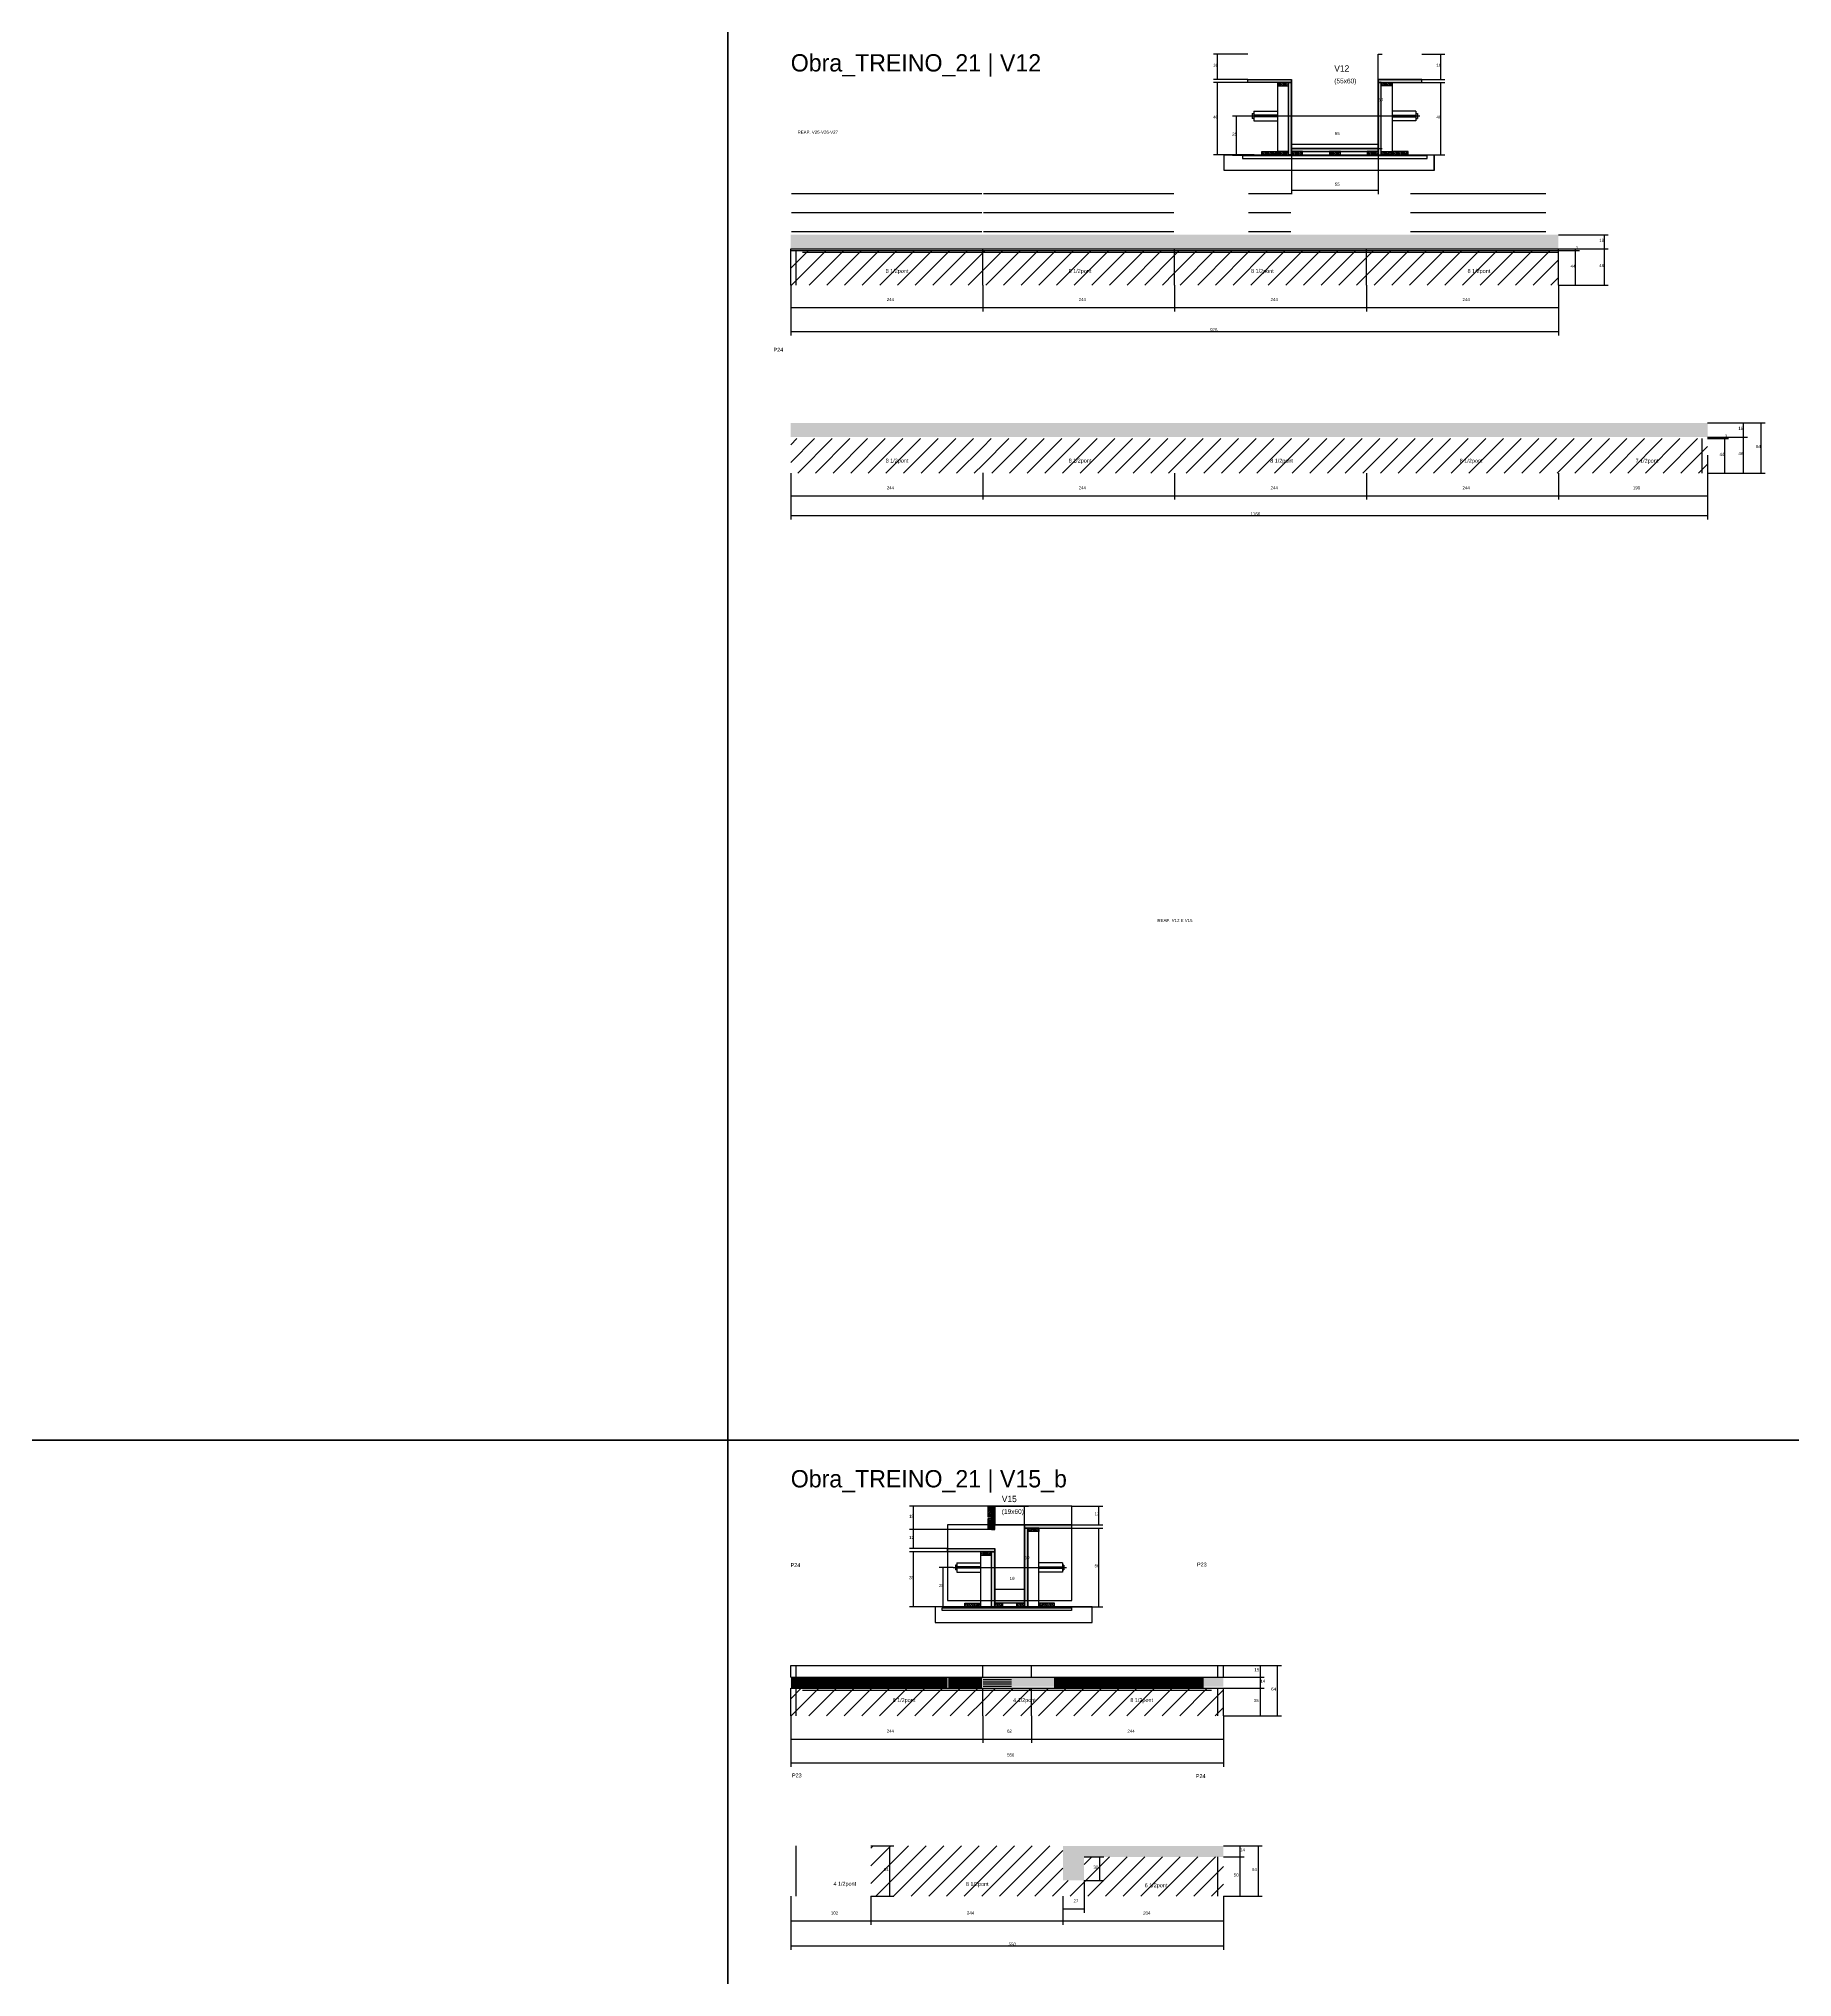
# Model space of a CAD drawing. Header units: metres. Extents: x -41 to 34840, y -36000 to 1848.
# Drawn here: x 10724 to 12953, y -22283 to -19818 of the extents above; entities that cross this region are included whole.
import ezdxf

# ---------------------------------------------------------------- set-up
doc = ezdxf.new("R2010")
doc.units = ezdxf.units.M
for name, color, linetype in [('barrote', 126, 'Continuous'), ('CELL_BORDER', 8, 'Continuous'), ('CONCRETO', 251, 'Continuous'), ('COTA', 4, 'Continuous'), ('Cota Seção (2x)', 4, 'Continuous'), ('detalhes', 7, 'Continuous'), ('Hachura', 253, 'Continuous'), ('LABEL_ID', 3, 'Continuous'), ('Madeira', 126, 'Continuous'), ('NOMENCLATURA', 7, 'Continuous'), ('Painéis', 200, 'Continuous'), ('PONTALETE', 2, 'Continuous'), ('SARR_2.2x7', 40, 'Continuous'), ('SCO-___-LAJ', 4, 'Continuous'), ('TENSOR', 2, 'Continuous'), ('Texto Seção', 7, 'Continuous')]:
    doc.layers.add(name, color=color, linetype=linetype)

msp = doc.modelspace()

# ---------------------------------------------------------------- hatches: boundary and pattern name
at = {"layer": 'COTA'}
h = msp.add_hatch(dxfattribs=at)
h.set_pattern_fill('AR-CONC', scale=0.03)
h.paths.add_polyline_path([(12168, -20085.6), (12656, -20085.6), (12656, -20067.6), (11680, -20067.6), (11680, -20085.6)])
h = msp.add_hatch(dxfattribs=at)
h.set_pattern_fill('AR-CONC', scale=0.03)
h.paths.add_polyline_path([(12168, -20324.7), (12845.5, -20324.7), (12845.5, -20306.7), (11680, -20306.7), (11680, -20324.7)])
h = msp.add_hatch(dxfattribs=at)
h.set_pattern_fill('AR-CONC', scale=0.03)
h.paths.add_polyline_path([(11680, -21901.4), (11680, -21913.4), (12230, -21913.4), (12230, -21901.4)])
h = msp.add_hatch(dxfattribs=at)
h.set_pattern_fill('AR-CONC', scale=0.03)
h.paths.add_polyline_path([(12053, -22129.7), (12230, -22129.7), (12230, -22115.7), (12026, -22115.7), (12026, -22159.7), (12053, -22159.7)])
at = {"layer": 'Hachura'}
h = msp.add_hatch(color=8, dxfattribs=at)
h.dxf.hatch_style = 1
h.paths.add_polyline_path([(12261.1, -19874), (12261.1, -19870), (12261.1, -19870), (12316.7, -19870), (12316.7, -19870), (12316.7, -19874), (12316.7, -19874), (12261.1, -19874)])
h = msp.add_hatch(dxfattribs=at)
h.set_pattern_fill('ANSI31', scale=0.5)
h.paths.add_polyline_path([(12312.7, -19878.4), (12312.7, -19874), (12312.7, -19874), (12298.7, -19874), (12298.7, -19874), (12298.7, -19878.4), (12298.7, -19878.4), (12312.7, -19878.4)])
h = msp.add_hatch(color=8, dxfattribs=at)
h.dxf.hatch_style = 1
h.paths.add_polyline_path([(12312.7, -19870), (12316.7, -19870), (12316.7, -19870), (12316.7, -19966), (12316.7, -19966), (12312.7, -19966), (12312.7, -19966), (12312.7, -19870)])
h = msp.add_hatch(color=8, dxfattribs=at)
h.dxf.hatch_style = 1
h.paths.add_polyline_path([(12430.7, -19870), (12426.7, -19870), (12426.7, -19870), (12426.7, -19966), (12426.7, -19966), (12430.7, -19966), (12430.7, -19966), (12430.7, -19870)])
h = msp.add_hatch(color=8, dxfattribs=at)
h.dxf.hatch_style = 1
h.paths.add_polyline_path([(12482.3, -19874), (12482.3, -19870), (12482.3, -19870), (12426.7, -19870), (12426.7, -19870), (12426.7, -19874), (12426.7, -19874), (12482.3, -19874)])
h = msp.add_hatch(dxfattribs=at)
h.set_pattern_fill('ANSI31', scale=0.5)
h.paths.add_polyline_path([(12430.7, -19878.4), (12430.7, -19874), (12430.7, -19874), (12444.7, -19874), (12444.7, -19874), (12444.7, -19878.4), (12444.7, -19878.4), (12430.7, -19878.4)])
h = msp.add_hatch(color=8, dxfattribs=at)
h.dxf.hatch_style = 1
h.paths.add_polyline_path([(12426.7, -19961.6), (12426.7, -19958), (12426.7, -19958), (12316.7, -19958), (12316.7, -19958), (12316.7, -19961.6), (12316.7, -19961.6), (12426.7, -19961.6)])
h = msp.add_hatch(dxfattribs=at)
h.set_pattern_fill('ANSI31', scale=0.5)
h.paths.add_polyline_path([(12278.7, -19966), (12278.7, -19961.6), (12278.7, -19961.6), (12298.7, -19961.6), (12298.7, -19961.6), (12298.7, -19966), (12298.7, -19966), (12278.7, -19966)])
h = msp.add_hatch(dxfattribs=at)
h.set_pattern_fill('ANSI31', scale=0.5)
h.paths.add_polyline_path([(12312.7, -19966), (12312.7, -19961.6), (12312.7, -19961.6), (12298.7, -19961.6), (12298.7, -19961.6), (12298.7, -19966), (12298.7, -19966), (12312.7, -19966)])
h = msp.add_hatch(dxfattribs=at)
h.set_pattern_fill('ANSI31', scale=0.5)
h.paths.add_polyline_path([(12330.7, -19966), (12330.7, -19961.6), (12330.7, -19961.6), (12316.7, -19961.6), (12316.7, -19961.6), (12316.7, -19966), (12316.7, -19966), (12330.7, -19966)])
h = msp.add_hatch(dxfattribs=at)
h.set_pattern_fill('ANSI31', scale=0.5)
h.paths.add_polyline_path([(12378.7, -19966), (12378.7, -19961.6), (12378.7, -19961.6), (12364.7, -19961.6), (12364.7, -19961.6), (12364.7, -19966), (12364.7, -19966), (12378.7, -19966)])
h = msp.add_hatch(dxfattribs=at)
h.set_pattern_fill('ANSI31', scale=0.5)
h.paths.add_polyline_path([(12426.7, -19966), (12426.7, -19961.6), (12426.7, -19961.6), (12412.7, -19961.6), (12412.7, -19961.6), (12412.7, -19966), (12412.7, -19966), (12426.7, -19966)])
h = msp.add_hatch(dxfattribs=at)
h.set_pattern_fill('ANSI31', scale=0.5)
h.paths.add_polyline_path([(12430.7, -19966), (12430.7, -19961.6), (12430.7, -19961.6), (12444.7, -19961.6), (12444.7, -19961.6), (12444.7, -19966), (12444.7, -19966), (12430.7, -19966)])
h = msp.add_hatch(dxfattribs=at)
h.set_pattern_fill('ANSI31', scale=0.5)
h.paths.add_polyline_path([(12464.7, -19966), (12464.7, -19961.6), (12464.7, -19961.6), (12444.7, -19961.6), (12444.7, -19961.6), (12444.7, -19966), (12444.7, -19966), (12464.7, -19966)])
h = msp.add_hatch(dxfattribs=at)
h.set_pattern_fill('ANSI31', scale=5)
h.paths.add_polyline_path([(11924, -20131.6), (11924, -20087.6), (11680, -20087.6), (11680, -20131.6)])
h = msp.add_hatch(dxfattribs=at)
h.set_pattern_fill('ANSI31', scale=5)
h.paths.add_polyline_path([(12168, -20131.6), (12168, -20087.6), (11924, -20087.6), (11924, -20131.6)])
h = msp.add_hatch(dxfattribs=at)
h.set_pattern_fill('ANSI31', scale=5)
h.paths.add_polyline_path([(12412, -20131.6), (12412, -20087.6), (12168, -20087.6), (12168, -20131.6)])
h = msp.add_hatch(dxfattribs=at)
h.set_pattern_fill('ANSI31', scale=5)
h.paths.add_polyline_path([(12656, -20131.6), (12656, -20087.6), (12412, -20087.6), (12412, -20131.6)])
h = msp.add_hatch(dxfattribs=at)
h.set_pattern_fill('ANSI31', scale=5)
h.paths.add_polyline_path([(11680, -20326.7), (11680, -20370.7), (11924, -20370.7), (11924, -20326.7)])
h = msp.add_hatch(dxfattribs=at)
h.set_pattern_fill('ANSI31', scale=5)
h.paths.add_polyline_path([(11924, -20326.7), (11924, -20370.7), (12168, -20370.7), (12168, -20326.7)])
h = msp.add_hatch(dxfattribs=at)
h.set_pattern_fill('ANSI31', scale=5)
h.paths.add_polyline_path([(12168, -20326.7), (12168, -20370.7), (12412, -20370.7), (12412, -20326.7)])
h = msp.add_hatch(dxfattribs=at)
h.set_pattern_fill('ANSI31', scale=5)
h.paths.add_polyline_path([(12412, -20326.7), (12412, -20370.7), (12656, -20370.7), (12656, -20326.7)])
h = msp.add_hatch(dxfattribs=at)
h.set_pattern_fill('ANSI31', scale=5)
h.paths.add_polyline_path([(12845.5, -20370.7), (12845.5, -20326.7), (12656, -20326.7), (12656, -20370.7)])
h = msp.add_hatch(dxfattribs=at)
h.set_pattern_fill('ANSI31', scale=0.5)
h.paths.add_polyline_path([(11935.3, -21697.7), (11930.9, -21697.7), (11930.9, -21697.7), (11930.9, -21683.7), (11930.9, -21683.7), (11935.3, -21683.7), (11935.3, -21683.7), (11935.3, -21697.7)])
h = msp.add_hatch(color=8, dxfattribs=at)
h.dxf.hatch_style = 1
h.paths.add_polyline_path([(11939.3, -21683.7), (11935.3, -21683.7), (11935.3, -21683.7), (11935.3, -21713.7), (11935.3, -21713.7), (11939.3, -21713.7), (11939.3, -21713.7), (11939.3, -21683.7)])
h = msp.add_hatch(dxfattribs=at)
h.set_pattern_fill('ANSI31', scale=0.5)
h.paths.add_polyline_path([(11935.3, -21713.7), (11930.9, -21713.7), (11930.9, -21713.7), (11930.9, -21699.7), (11930.9, -21699.7), (11935.3, -21699.7), (11935.3, -21699.7), (11935.3, -21713.7)])
h = msp.add_hatch(color=8, dxfattribs=at)
h.dxf.hatch_style = 1
h.paths.add_polyline_path([(12037.3, -21711.7), (12037.3, -21707.7), (12037.3, -21707.7), (11977.3, -21707.7), (11977.3, -21707.7), (11977.3, -21711.7), (11977.3, -21711.7), (12037.3, -21711.7)])
h = msp.add_hatch(color=8, dxfattribs=at)
h.dxf.hatch_style = 1
h.paths.add_polyline_path([(11981.3, -21711.7), (11977.3, -21711.7), (11977.3, -21711.7), (11977.3, -21811.7), (11977.3, -21811.7), (11981.3, -21811.7), (11981.3, -21811.7), (11981.3, -21711.7)])
h = msp.add_hatch(dxfattribs=at)
h.set_pattern_fill('ANSI31', scale=0.5)
h.paths.add_polyline_path([(11995.3, -21711.7), (11995.3, -21716.1), (11995.3, -21716.1), (11981.3, -21716.1), (11981.3, -21716.1), (11981.3, -21711.7), (11981.3, -21711.7), (11995.3, -21711.7)])
h = msp.add_hatch(color=8, dxfattribs=at)
h.dxf.hatch_style = 1
h.paths.add_polyline_path([(11879.3, -21741.7), (11879.3, -21737.7), (11879.3, -21737.7), (11939.3, -21737.7), (11939.3, -21737.7), (11939.3, -21741.7), (11939.3, -21741.7), (11879.3, -21741.7)])
h = msp.add_hatch(dxfattribs=at)
h.set_pattern_fill('ANSI31', scale=0.5)
h.paths.add_polyline_path([(11921.3, -21741.7), (11921.3, -21746.1), (11921.3, -21746.1), (11935.3, -21746.1), (11935.3, -21746.1), (11935.3, -21741.7), (11935.3, -21741.7), (11921.3, -21741.7)])
h = msp.add_hatch(color=8, dxfattribs=at)
h.dxf.hatch_style = 1
h.paths.add_polyline_path([(11935.3, -21741.7), (11939.3, -21741.7), (11939.3, -21741.7), (11939.3, -21811.7), (11939.3, -21811.7), (11935.3, -21811.7), (11935.3, -21811.7), (11935.3, -21741.7)])
h = msp.add_hatch(dxfattribs=at)
h.set_pattern_fill('ANSI31', scale=0.5)
h.paths.add_polyline_path([(11901.3, -21811.7), (11901.3, -21807.3), (11901.3, -21807.3), (11921.3, -21807.3), (11921.3, -21807.3), (11921.3, -21811.7), (11921.3, -21811.7), (11901.3, -21811.7)])
h = msp.add_hatch(color=8, dxfattribs=at)
h.dxf.hatch_style = 1
h.paths.add_polyline_path([(11939.3, -21807.3), (11939.3, -21803.7), (11939.3, -21803.7), (11977.3, -21803.7), (11977.3, -21803.7), (11977.3, -21807.3), (11977.3, -21807.3), (11939.3, -21807.3)])
h = msp.add_hatch(dxfattribs=at)
h.set_pattern_fill('ANSI31', scale=0.5)
h.paths.add_polyline_path([(11939.3, -21811.7), (11939.3, -21807.3), (11939.3, -21807.3), (11949.3, -21807.3), (11949.3, -21807.3), (11949.3, -21811.7), (11949.3, -21811.7), (11939.3, -21811.7)])
h = msp.add_hatch(dxfattribs=at)
h.set_pattern_fill('ANSI31', scale=0.5)
h.paths.add_polyline_path([(11967.3, -21811.7), (11967.3, -21807.3), (11967.3, -21807.3), (11977.3, -21807.3), (11977.3, -21807.3), (11977.3, -21811.7), (11977.3, -21811.7), (11967.3, -21811.7)])
h = msp.add_hatch(dxfattribs=at)
h.set_pattern_fill('ANSI31', scale=0.5)
h.paths.add_polyline_path([(12015.3, -21811.7), (12015.3, -21807.3), (12015.3, -21807.3), (11995.3, -21807.3), (11995.3, -21807.3), (11995.3, -21811.7), (11995.3, -21811.7), (12015.3, -21811.7)])
h = msp.add_hatch(dxfattribs=at)
h.set_pattern_fill('ANSI31', scale=5)
h.paths.add_polyline_path([(11680, -21915.4), (11680, -21950.4), (11924, -21950.4), (11924, -21915.4)])
h = msp.add_hatch(dxfattribs=at)
h.set_pattern_fill('ANSI31', scale=5)
h.paths.add_polyline_path([(11986, -21950.4), (11986, -21915.4), (11924, -21915.4), (11924, -21950.4)])
h = msp.add_hatch(dxfattribs=at)
h.set_pattern_fill('ANSI31', scale=5)
h.paths.add_polyline_path([(12230, -21950.4), (12230, -21915.4), (11986, -21915.4), (11986, -21950.4)])
h = msp.add_hatch(dxfattribs=at)
h.set_pattern_fill('ANSI31', scale=5)
h.paths.add_polyline_path([(12026, -22179.7), (12026, -22115.7), (11782, -22115.7), (11782, -22179.7)])
h = msp.add_hatch(dxfattribs=at)
h.set_pattern_fill('ANSI31', scale=5)
h.paths.add_polyline_path([(12053, -22129.7), (12053, -22159.7), (12026, -22159.7), (12026, -22179.7), (12230, -22179.7), (12230, -22129.7)])

# ---------------------------------------------------------------- linework, layer by layer
for p, q in [((12268.7, -19910.6), (12268.7, -19922.6)), ((12268.7, -19910.6), (12298.7, -19910.6)), ((12474.7, -19910.6), (12444.7, -19910.6)), ((12474.7, -19910.6), (12474.7, -19922.6)), ((12266.7, -19913.6), (12266.7, -19919.6)), ((12266.7, -19913.6), (12268.7, -19913.6)), ((12268.7, -19919.6), (12266.7, -19919.6)), ((12298.7, -19915.6), (12268.7, -19915.6)), ((12298.7, -19917.6), (12268.7, -19917.6)), ((12268.7, -19922.6), (12298.7, -19922.6)), ((12444.7, -19915.6), (12474.7, -19915.6)), ((12444.7, -19917.6), (12474.7, -19917.6)), ((12474.7, -19922.6), (12444.7, -19922.6)), ((12474.7, -19913.6), (12476.7, -19913.6)), ((12474.7, -19919.6), (12476.7, -19919.6)), ((12476.7, -19913.6), (12476.7, -19919.6)), ((11889.3, -21758.8), (11889.3, -21764.8)), ((11891.3, -21758.8), (11889.3, -21758.8)), ((11891.3, -21755.8), (11891.3, -21767.8)), ((11891.3, -21755.8), (11921.3, -21755.8)), ((12025.3, -21755.8), (11995.3, -21755.8)), ((12025.3, -21755.8), (12025.3, -21767.8)), ((12027.3, -21758.8), (12025.3, -21758.8)), ((12027.3, -21758.8), (12027.3, -21764.8)), ((11891.3, -21764.8), (11889.3, -21764.8)), ((11921.3, -21760.8), (11891.3, -21760.8)), ((11921.3, -21762.8), (11891.3, -21762.8)), ((11891.3, -21767.8), (11921.3, -21767.8)), ((11995.3, -21760.8), (12025.3, -21760.8)), ((11995.3, -21762.8), (12025.3, -21762.8)), ((12025.3, -21767.8), (11995.3, -21767.8)), ((12025.3, -21764.8), (12027.3, -21764.8))]:
    msp.add_line(p, q)
at = {"layer": 'barrote'}
for points in [[(12498.1, -19986), (12231, -19986), (12231, -19966), (12498.1, -19966)], [(11863.4, -21831.7), (12063, -21831.7), (12063, -21811.7), (11863.4, -21811.7)]]:
    msp.add_lwpolyline(points, close=True, dxfattribs=at)
at = {"layer": 'CELL_BORDER'}
for points in [[(8700, -21600), (11600, -21600), (11600, -19800), (8700, -19800)], [(11600, -21600), (14500, -21600), (14500, -19800), (11600, -19800)], [(8700, -23400), (11600, -23400), (11600, -21600), (8700, -21600)], [(11600, -23400), (14500, -23400), (14500, -21600), (11600, -21600)]]:
    msp.add_lwpolyline(points, close=True, dxfattribs=at)
at = {"layer": 'CONCRETO'}
for points in [[(12037.3, -21707.7), (12037.3, -21683.7), (11939.3, -21683.7)], [(11939.3, -21713.7), (11879.3, -21713.7), (11879.3, -21737.7), (11939.3, -21737.7), (11939.3, -21803.7), (11977.3, -21803.7), (11977.3, -21717.7), (11977.3, -21707.7), (12037.3, -21707.7)]]:
    msp.add_lwpolyline(points, dxfattribs=at)
for points in [[(11939.3, -21707.7), (12037.3, -21707.7), (12037.3, -21683.7), (11939.3, -21683.7)], [(11879.3, -21803.7), (12037.3, -21803.7), (12037.3, -21707.7), (11879.3, -21707.7)]]:
    msp.add_lwpolyline(points, close=True, dxfattribs=at)
at = {"layer": 'COTA'}
for p, q in [((12261.1, -19838), (12217.4, -19838)), ((12222.4, -19870), (12222.4, -19838)), ((12482.3, -19838), (12511.3, -19838)), ((12506.3, -19870), (12506.3, -19838)), ((12261.1, -19870), (12217.4, -19870)), ((12261.1, -19874), (12217.4, -19874)), ((12222.4, -19966), (12222.4, -19874)), ((12482.3, -19870), (12511.3, -19870)), ((12482.3, -19874), (12511.3, -19874)), ((12506.3, -19966), (12506.3, -19874)), ((12263.4, -19916.6), (12241.6, -19916.6)), ((12246.6, -19966.7), (12246.6, -19916.6)), ((12269.1, -19966), (12217.4, -19966)), ((12276.2, -19966.7), (12241.6, -19966.7)), ((12316.7, -19966), (12316.7, -20015.8)), ((12426.7, -19966), (12426.7, -20015.8)), ((12464.7, -19966), (12511.3, -19966)), ((12316.7, -20010.8), (12426.7, -20010.8)), ((12656, -20067.6), (12719.3, -20067.6)), ((12714.3, -20085.6), (12714.3, -20067.6)), ((12656, -20085.6), (12719.3, -20085.6)), ((12656, -20085.6), (12719.3, -20085.6)), ((12656, -20085.6), (12682.8, -20085.6)), ((12656, -20087.6), (12682.8, -20087.6)), ((12656, -20087.6), (12682.8, -20087.6)), ((12677.8, -20087.6), (12677.8, -20085.6)), ((12677.8, -20131.6), (12677.8, -20087.6)), ((12714.3, -20131.6), (12714.3, -20085.6)), ((11680, -20131.6), (11680, -20165)), ((11680, -20131.6), (11680, -20195.5)), ((11924, -20131.6), (11924, -20165)), ((11924, -20131.6), (11924, -20165)), ((12168, -20131.6), (12168, -20165)), ((12168, -20131.6), (12168, -20165)), ((12412, -20131.6), (12412, -20165)), ((12412, -20131.6), (12412, -20165)), ((12656, -20131.6), (12656, -20195.5)), ((12656, -20131.6), (12656, -20165)), ((12656, -20131.6), (12719.3, -20131.6)), ((12656, -20131.6), (12682.8, -20131.6)), ((11680, -20160), (11924, -20160)), ((11924, -20160), (12168, -20160)), ((12168, -20160), (12412, -20160)), ((12412, -20160), (12656, -20160)), ((11680, -20190.5), (12656, -20190.5)), ((12845.5, -20306.7), (12896.2, -20306.7)), ((12845.5, -20306.7), (12918.7, -20306.7)), ((12845.5, -20324.7), (12896.2, -20324.7)), ((12845.5, -20324.7), (12896.2, -20324.7)), ((12845.5, -20324.7), (12872.3, -20324.7)), ((12845.5, -20326.7), (12872.3, -20326.7)), ((12845.5, -20326.7), (12872.3, -20326.7)), ((12867.3, -20326.7), (12867.3, -20324.7)), ((12867.3, -20370.7), (12867.3, -20326.7)), ((12891.2, -20324.7), (12891.2, -20306.7)), ((12891.2, -20370.7), (12891.2, -20324.7)), ((12913.7, -20370.7), (12913.7, -20306.7)), ((12845.5, -20347.7), (12845.5, -20429.4)), ((11680, -20370.7), (11680, -20404.3)), ((11680, -20370.7), (11680, -20429.4)), ((11924, -20370.2), (11924, -20404.3)), ((11924, -20370.2), (11924, -20404.3)), ((12168, -20370.7), (12168, -20404.3)), ((12168, -20370.7), (12168, -20404.3)), ((12412, -20370.7), (12412, -20404.3)), ((12412, -20370.7), (12412, -20404.3)), ((12656, -20370.7), (12656, -20404.3)), ((12656, -20370.7), (12656, -20404.3)), ((12845.5, -20370.7), (12896.2, -20370.7)), ((12845.5, -20370.7), (12918.7, -20370.7)), ((12845.5, -20370.7), (12845.5, -20404.3)), ((12845.5, -20370.7), (12872.3, -20370.7)), ((11680, -20399.3), (11924, -20399.3)), ((11924, -20399.3), (12168, -20399.3)), ((12168, -20399.3), (12412, -20399.3)), ((12412, -20399.3), (12656, -20399.3)), ((12656, -20399.3), (12845.5, -20399.3)), ((11680, -20424.4), (12845.5, -20424.4)), ((11935.3, -21683.7), (11830.9, -21683.7)), ((11835.9, -21713.7), (11835.9, -21683.7)), ((12037.3, -21683.7), (12076.7, -21683.7)), ((12071.7, -21707.7), (12071.7, -21683.7)), ((12037.3, -21707.7), (12076.7, -21707.7)), ((11879.3, -21713.7), (11830.9, -21713.7)), ((11935.3, -21713.7), (11830.9, -21713.7)), ((11835.9, -21737.7), (11835.9, -21713.7)), ((11995.3, -21711.7), (12076.7, -21711.7)), ((12071.7, -21811.7), (12071.7, -21711.7)), ((11879.3, -21737.7), (11830.9, -21737.7)), ((11879.3, -21741.7), (11830.9, -21741.7)), ((11835.9, -21811.7), (11835.9, -21741.7)), ((11886.3, -21761.8), (11868.8, -21761.8)), ((11873.8, -21811.7), (11873.8, -21761.8)), ((11901.3, -21811.7), (11830.9, -21811.7)), ((11893.2, -21811.7), (11868.8, -21811.7)), ((12015.3, -21811.7), (12076.7, -21811.7)), ((12230, -21886.4), (12303.9, -21886.4)), ((12230, -21886.4), (12282, -21886.4)), ((12230, -21901.4), (12282, -21901.4)), ((12230, -21901.4), (12282, -21901.4)), ((12277, -21901.4), (12277, -21886.4)), ((12277, -21915.4), (12277, -21901.4)), ((12298.9, -21950.4), (12298.9, -21886.4)), ((12230, -21915.4), (12282, -21915.4)), ((12230, -21915.4), (12282, -21915.4)), ((12277, -21950.4), (12277, -21915.4)), ((11680, -21950.4), (11680, -21984.9)), ((11680, -21950.4), (11680, -22015.2)), ((11924, -21950.4), (11924, -21984.9)), ((11924, -21950.4), (11924, -21984.9)), ((11986, -21950.4), (11986, -21984.9)), ((11986, -21950.4), (11986, -21984.9)), ((12230, -21950.4), (12230, -21984.9)), ((12230, -21950.4), (12303.9, -21950.4)), ((12230, -21950.4), (12282, -21950.4)), ((12230, -21950.4), (12230, -22015.2)), ((11680, -21979.9), (11924, -21979.9)), ((11924, -21979.9), (11986, -21979.9)), ((11986, -21979.9), (12230, -21979.9)), ((11680, -22010.2), (12230, -22010.2)), ((11782, -22115.7), (11810.9, -22115.7)), ((11805.9, -22179.7), (11805.9, -22115.7)), ((12230, -22115.7), (12256.3, -22115.7)), ((12230, -22115.7), (12279.5, -22115.7)), ((12251.3, -22129.7), (12251.3, -22115.7)), ((12274.5, -22179.7), (12274.5, -22115.7)), ((12053, -22129.7), (12077.9, -22129.7)), ((12072.9, -22159.7), (12072.9, -22129.7)), ((12230, -22129.7), (12256.3, -22129.7)), ((12230, -22129.7), (12256.3, -22129.7)), ((12251.3, -22179.7), (12251.3, -22129.7)), ((12053, -22159.7), (12077.9, -22159.7)), ((12053, -22159.7), (12053, -22200.7)), ((11680, -22179.7), (11680, -22247.8)), ((11680, -22179.7), (11680, -22216.2)), ((11782, -22179.7), (11782, -22216.2)), ((11782, -22179.7), (11782, -22216.2)), ((11782, -22179.7), (11810.9, -22179.7)), ((12026, -22179.7), (12026, -22216.2)), ((12026, -22179.7), (12026, -22216.2)), ((12026, -22179.7), (12026, -22200.7)), ((12026, -22195.7), (12053, -22195.7)), ((12230, -22179.7), (12230, -22216.2)), ((12230, -22179.7), (12230, -22247.8)), ((12230, -22179.7), (12256.3, -22179.7)), ((12230, -22179.7), (12279.5, -22179.7)), ((11680, -22211.2), (11782, -22211.2)), ((11782, -22211.2), (12026, -22211.2)), ((12026, -22211.2), (12230, -22211.2)), ((11680, -22242.8), (12230, -22242.8))]:
    msp.add_line(p, q, dxfattribs=at)
at = {"layer": 'Cota Seção (2x)'}
for p, q in [((12426.7, -19958), (12426.7, -19838)), ((12426.7, -19838), (12431.7, -19838)), ((12316.7, -19958), (12316.7, -19947.3)), ((12316.7, -19952.3), (12426.7, -19952.3)), ((12426.7, -19958), (12426.7, -19947.3)), ((12426.7, -19958), (12431.7, -19958)), ((11939.3, -21683.7), (11982.3, -21683.7)), ((11977.3, -21803.7), (11977.3, -21683.7)), ((11939.3, -21803.7), (11939.3, -21784.2)), ((11977.3, -21803.7), (11977.3, -21784.2)), ((11939.3, -21789.2), (11977.3, -21789.2)), ((11939.3, -21803.7), (11982.3, -21803.7))]:
    msp.add_line(p, q, dxfattribs=at)
at = {"layer": 'detalhes'}
msp.add_line((12498.1, -19986), (12498.1, -19966), dxfattribs=at)
at = {"layer": 'Madeira'}
for points in [[(12312.7, -19878.4), (12312.7, -19874), (12298.7, -19874), (12298.7, -19878.4)], [(12312.7, -19874), (12298.7, -19874), (12298.7, -19966), (12312.7, -19966)], [(12430.7, -19878.4), (12430.7, -19874), (12444.7, -19874), (12444.7, -19878.4)], [(12430.7, -19874), (12444.7, -19874), (12444.7, -19966), (12430.7, -19966)], [(12498.1, -19986), (12231, -19986), (12231, -19966), (12498.1, -19966)], [(12278.7, -19966), (12278.7, -19961.6), (12298.7, -19961.6), (12298.7, -19966)], [(12312.7, -19966), (12312.7, -19961.6), (12298.7, -19961.6), (12298.7, -19966)], [(12330.7, -19966), (12330.7, -19961.6), (12316.7, -19961.6), (12316.7, -19966)], [(12378.7, -19966), (12378.7, -19961.6), (12364.7, -19961.6), (12364.7, -19966)], [(12426.7, -19966), (12426.7, -19961.6), (12412.7, -19961.6), (12412.7, -19966)], [(12430.7, -19966), (12430.7, -19961.6), (12444.7, -19961.6), (12444.7, -19966)], [(12464.7, -19966), (12464.7, -19961.6), (12444.7, -19961.6), (12444.7, -19966)], [(11935.3, -21697.7), (11930.9, -21697.7), (11930.9, -21683.7), (11935.3, -21683.7)], [(11935.3, -21713.7), (11930.9, -21713.7), (11930.9, -21699.7), (11935.3, -21699.7)], [(11995.3, -21711.7), (11995.3, -21716.1), (11981.3, -21716.1), (11981.3, -21711.7)], [(11995.3, -21711.7), (11981.3, -21711.7), (11981.3, -21811.7), (11995.3, -21811.7)], [(11921.3, -21741.7), (11921.3, -21746.1), (11935.3, -21746.1), (11935.3, -21741.7)], [(11921.3, -21811.7), (11935.3, -21811.7), (11935.3, -21741.7), (11921.3, -21741.7)], [(11901.3, -21811.7), (11901.3, -21807.3), (11921.3, -21807.3), (11921.3, -21811.7)], [(11939.3, -21811.7), (11939.3, -21807.3), (11949.3, -21807.3), (11949.3, -21811.7)], [(11967.3, -21811.7), (11967.3, -21807.3), (11977.3, -21807.3), (11977.3, -21811.7)], [(12015.3, -21811.7), (12015.3, -21807.3), (11995.3, -21807.3), (11995.3, -21811.7)], [(11863.4, -21831.7), (12063, -21831.7), (12063, -21811.7), (11863.4, -21811.7)]]:
    msp.add_lwpolyline(points, close=True, dxfattribs=at)
at = {"layer": 'Painéis'}
for p, q in [((12261.1, -19870), (12316.7, -19870)), ((12261.1, -19874), (12261.1, -19870)), ((12316.7, -19874), (12316.7, -19870)), ((12316.7, -19966), (12316.7, -19874)), ((12426.7, -19870), (12482.3, -19870)), ((12426.7, -19874), (12426.7, -19870)), ((12426.7, -19966), (12426.7, -19874)), ((12482.3, -19874), (12482.3, -19870)), ((12316.7, -19958), (12426.7, -19958)), ((12316.7, -19961.6), (12316.7, -19958)), ((12426.7, -19961.6), (12426.7, -19958)), ((11680, -20085.6), (12656, -20085.6)), ((11680, -20131.6), (11680, -20085.6)), ((11680, -20087.6), (12168, -20087.6)), ((11680, -20131.6), (11680, -20087.6)), ((11924, -20131.6), (11924, -20085.6)), ((12168, -20131.6), (12168, -20085.6)), ((12168, -20087.6), (12412, -20087.6)), ((12168, -20087.6), (12656, -20087.6)), ((12412, -20131.6), (12412, -20085.6)), ((12656, -20131.6), (12656, -20085.6)), ((11935.3, -21713.7), (11935.3, -21683.7)), ((11977.3, -21707.7), (12037.3, -21707.7)), ((11977.3, -21711.7), (11977.3, -21707.7)), ((12037.3, -21711.7), (12037.3, -21707.7)), ((11977.3, -21811.7), (11977.3, -21711.7)), ((11879.3, -21737.7), (11939.3, -21737.7)), ((11879.3, -21741.7), (11879.3, -21737.7)), ((11939.3, -21741.7), (11939.3, -21737.7)), ((11939.3, -21811.7), (11939.3, -21741.7)), ((11939.3, -21803.7), (11977.3, -21803.7)), ((11939.3, -21807.3), (11939.3, -21803.7)), ((11977.3, -21807.3), (11977.3, -21803.7)), ((11680, -21886.4), (12230, -21886.4)), ((11680, -21901.4), (11680, -21886.4)), ((11680, -21901.4), (12230, -21901.4)), ((11924, -21901.4), (11924, -21886.4)), ((11986, -21901.4), (11986, -21886.4)), ((12230, -21901.4), (12230, -21886.4)), ((11680, -21915.4), (12230, -21915.4)), ((11680, -21950.4), (11680, -21915.4)), ((11924, -21950.4), (11924, -21915.4)), ((11986, -21950.4), (11986, -21915.4)), ((12230, -21950.4), (12230, -21915.4))]:
    msp.add_line(p, q, dxfattribs=at)
for points in [[(12261.1, -19874), (12261.1, -19870), (12316.7, -19870), (12316.7, -19874)], [(12312.7, -19874), (12316.7, -19874), (12316.7, -19966), (12312.7, -19966)], [(12482.3, -19874), (12482.3, -19870), (12426.7, -19870), (12426.7, -19874)], [(12430.7, -19874), (12426.7, -19874), (12426.7, -19966), (12430.7, -19966)], [(12426.7, -19961.6), (12426.7, -19958), (12316.7, -19958), (12316.7, -19961.6)], [(11939.3, -21683.7), (11935.3, -21683.7), (11935.3, -21713.7), (11939.3, -21713.7)], [(12037.3, -21711.7), (12037.3, -21707.7), (11977.3, -21707.7), (11977.3, -21711.7)], [(11981.3, -21711.7), (11977.3, -21711.7), (11977.3, -21811.7), (11981.3, -21811.7)], [(11879.3, -21741.7), (11879.3, -21737.7), (11939.3, -21737.7), (11939.3, -21741.7)], [(11935.3, -21741.7), (11939.3, -21741.7), (11939.3, -21811.7), (11935.3, -21811.7)], [(11939.3, -21807.3), (11939.3, -21803.7), (11977.3, -21803.7), (11977.3, -21807.3)]]:
    msp.add_lwpolyline(points, close=True, dxfattribs=at)
at = {"layer": 'SARR_2.2x7'}
for p, q in [((11681, -20015.1), (11922.9, -20015.1)), ((11924.9, -20015.1), (12166.9, -20015.1)), ((12261.9, -20015.1), (12315.9, -20015.1)), ((12467.9, -20015.1), (12639.9, -20015.1)), ((11681, -20039.2), (11922.9, -20039.2)), ((11924.9, -20039.2), (12166.9, -20039.2)), ((12261.9, -20039.2), (12315.9, -20039.2)), ((12467.9, -20039.2), (12639.9, -20039.2)), ((11681, -20063.4), (11922.9, -20063.4)), ((11924.9, -20063.4), (12166.9, -20063.4)), ((12261.9, -20063.4), (12315.9, -20063.4)), ((12467.9, -20063.4), (12639.9, -20063.4)), ((11687, -20131.6), (11687, -20087.6)), ((11695, -20089.8), (11924, -20089.8)), ((11924, -20089.8), (12168, -20089.8)), ((12168, -20089.8), (12412, -20089.8)), ((12412, -20089.8), (12656, -20089.8)), ((12838.5, -20370.7), (12838.5, -20326.7)), ((11680.7, -21903), (11878.7, -21903)), ((11680.7, -21904.5), (11878.7, -21904.5)), ((11680.7, -21906.1), (11878.7, -21906.1)), ((11687, -21901.4), (11687, -21886.4)), ((11880.7, -21903), (11922.7, -21903)), ((11880.7, -21904.5), (11922.7, -21904.5)), ((11880.7, -21906.1), (11922.7, -21906.1)), ((11924.7, -21904.2), (11960.7, -21904.2)), ((11924.7, -21907), (11960.7, -21907)), ((12014.7, -21903), (12204.7, -21903)), ((12014.7, -21904.5), (12204.7, -21904.5)), ((12014.7, -21906.1), (12204.7, -21906.1)), ((12223, -21901.4), (12223, -21886.4)), ((11680.7, -21907.6), (11878.7, -21907.6)), ((11680.7, -21909.2), (11878.7, -21909.2)), ((11680.7, -21910.7), (11878.7, -21910.7)), ((11680.7, -21912.3), (11878.7, -21912.3)), ((11680.7, -21913.8), (11878.7, -21913.8)), ((11687, -21950.4), (11687, -21915.4)), ((11695, -21917.6), (11924, -21917.6)), ((11880.7, -21907.6), (11922.7, -21907.6)), ((11880.7, -21909.2), (11922.7, -21909.2)), ((11880.7, -21910.7), (11922.7, -21910.7)), ((11880.7, -21912.3), (11922.7, -21912.3)), ((11880.7, -21913.8), (11922.7, -21913.8)), ((11924, -21917.6), (11986, -21917.6)), ((11924.7, -21909.8), (11960.7, -21909.8)), ((11924.7, -21912.6), (11960.7, -21912.6)), ((11986, -21917.6), (12215, -21917.6)), ((12014.7, -21907.6), (12204.7, -21907.6)), ((12014.7, -21909.2), (12204.7, -21909.2)), ((12014.7, -21910.7), (12204.7, -21910.7)), ((12014.7, -21912.3), (12204.7, -21912.3)), ((12014.7, -21913.8), (12204.7, -21913.8)), ((12223, -21950.4), (12223, -21915.4)), ((11687, -22179.7), (11687, -22115.7)), ((12223, -22179.7), (12223, -22129.7))]:
    msp.add_line(p, q, dxfattribs=at)
at = {"layer": 'SCO-___-LAJ'}
for points in [[(12489.1, -19967.4), (12254.2, -19967.4), (12254.2, -19970.6), (12489.1, -19970.6)], [(11872.4, -21813.1), (12036.9, -21813.1), (12036.9, -21816.3), (11872.4, -21816.3)]]:
    msp.add_lwpolyline(points, close=True, dxfattribs=at)
at = {"layer": 'TENSOR'}
for p, q in [((12479.7, -19916.6), (12263.4, -19916.6)), ((11886.3, -21761.8), (12030.6, -21761.8))]:
    msp.add_line(p, q, dxfattribs=at)

# ---------------------------------------------------------------- texts
at = {"layer": 'COTA'}
for s, p in [('16', (12216.9, -19854)), ('16', (12500.8, -19854)), ('46', (12216.9, -19920)), ('46', (12500.8, -19920)), ('25', (12241.1, -19941.6)), ('55', (12371.7, -20005.3)), ('2', (12677.8, -20086.6)), ('18', (12707.8, -20076.6)), ('44', (12671.3, -20109.6)), ('46', (12707.8, -20108.6)), ('244', (11802, -20151.9)), ('244', (12046, -20151.9)), ('244', (12290, -20151.9)), ('244', (12534, -20151.9)), ('976', (12213.2, -20190.5)), ('2', (12867.3, -20325.7)), ('18', (12884.7, -20315.7)), ('44', (12860.8, -20348.7)), ('46', (12884.7, -20347.7)), ('64', (12907.2, -20338.7)), ('244', (11802, -20391.3)), ('244', (12046, -20391.3)), ('244', (12290, -20391.3)), ('244', (12534, -20391.3)), ('190', (12750.7, -20391.2)), ('1166', (12264.5, -20424.4)), ('15', (11830.4, -21698.7)), ('12', (12066.2, -21695.7)), ('12', (11830.4, -21725.7)), ('50', (12066.2, -21761.7)), ('35', (11830.4, -21776.7)), ('25', (11868.3, -21786.8)), ('15', (12269.4, -21893.9)), ('14', (12277, -21908.4)), ('35', (12268.7, -21932.9)), ('64', (12290.8, -21918.4)), ('244', (11802, -21971.8)), ('62', (11955, -21971.8)), ('244', (12108, -21971.8)), ('550', (11955, -22002.1)), ('14', (12251.3, -22122.7)), ('64', (11798.3, -22147.7)), ('30', (12064.7, -22144.7)), ('50', (12243.2, -22154.7)), ('64', (12266.4, -22147.7)), ('102', (11731, -22203.1)), ('244', (11904, -22203.1)), ('27', (12039.5, -22187.6)), ('204', (12128, -22203.1)), ('550', (11957, -22242.8))]:
    msp.add_text(s, height=4, dxfattribs=at).set_placement(p)
at = {"layer": 'Cota Seção (2x)'}
for s, p in [('60', (12426.7, -19897.8)), ('55', (12371.7, -19940.8)), ('60', (11977.3, -21751.3)), ('19', (11958.3, -21777.7))]:
    msp.add_text(s, height=4, dxfattribs=at).set_placement(p)
at = {"layer": 'LABEL_ID'}
for s, p in [('Obra_TREINO_21 | V12', (11680, -19860)), ('Obra_TREINO_21 | V15_b', (11680, -21660))]:
    msp.add_text(s, height=22, dxfattribs=at).set_placement(p)
at = {"layer": 'NOMENCLATURA'}
for s, p in [('8 1/2pont', (11800.7, -20116.1)), ('8 1/2pont', (12033.3, -20116.1)), ('8 1/2pont', (12265.2, -20116.1)), ('8 1/2pont', (12540.4, -20116.1)), ('P24', (11658.1, -20216.3)), ('8 1/2pont', (11800.7, -20357.2)), ('8 1/2pont', (12033.3, -20357.2)), ('8 1/2pont', (12289.5, -20357.4)), ('8 1/2pont', (12530.5, -20357.4)), ('7 1/2pont', (12754, -20357.4)), ('P24', (11679.8, -21761.3)), ('P23', (12196.5, -21760.5)), ('8 1/2pont', (11809.5, -21932.9)), ('4 1/2pont', (11962.7, -21932.9)), ('8 1/2pont', (12111.7, -21932.9)), ('P23', (11681.5, -22028.7)), ('P24', (12195, -22029.5)), ('4 1/2pont', (11734.3, -22166.4)), ('8 1/2pont', (11902.7, -22166.7)), ('6 1/2pont', (12129.9, -22168.3))]:
    msp.add_text(s, height=5, dxfattribs=at).set_placement(p)
at = {"layer": 'PONTALETE'}
for s, p in [('REAP. V25-V26-V27', (11688.7, -19939.2)), ('REAP. V12 E V15', (12146.2, -20941.3))]:
    msp.add_text(s, height=4, dxfattribs=at).set_placement(p)
at = {"layer": 'Texto Seção'}
for s, height, p in [('V12', 8, (12371, -19860.1)), ('(55x60)', 6, (12371, -19875.1)), ('V15', 8, (11948.3, -21678.7)), ('(19x60)', 6, (11948.3, -21693.7))]:
    msp.add_text(s, height=height, dxfattribs=at).set_placement(p)

doc.saveas('drawing.dxf')
